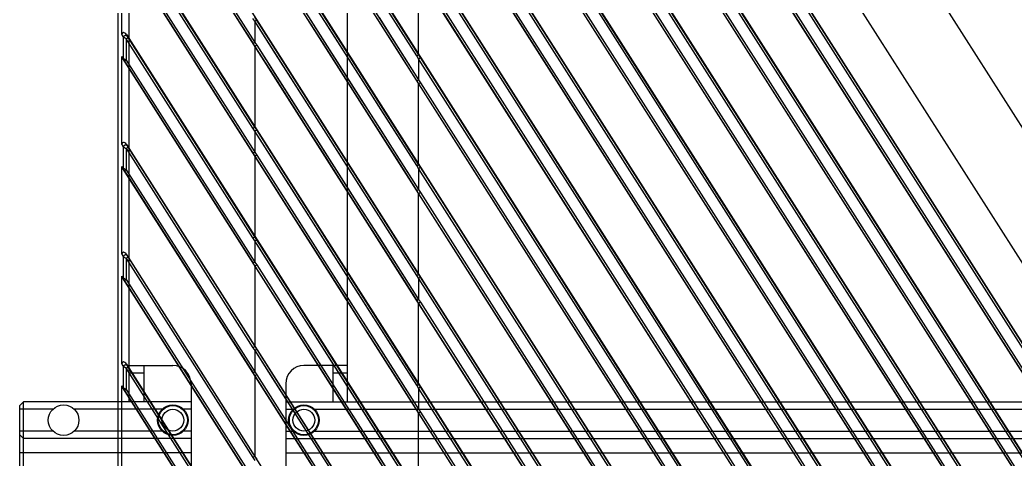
# Model space of a CAD drawing. Header units: millimetres. Extents: x 1409 to 26878, y 589 to 5187.
# Drawn here: x 14791.4 to 14928.1, y 2338.3 to 2398.6 of the extents above; entities that cross this region are included whole.
import ezdxf

# ---------------------------------------------------------------- set-up
doc = ezdxf.new("R2010")
doc.units = ezdxf.units.MM
doc.layers.add('02___PRT_ALL_AXES', color=7, linetype='Continuous')

# ---------------------------------------------------------------- blocks, each defined once
blk = doc.blocks.new('dfx')
at = {"color": 114, "linetype": 'Continuous', "lineweight": -3, "true_color": 0x139b48}
for p, q in [((13125.98, 8283.73), (13125.98, 8771.23)), ((13155.98, 8283.73), (13155.98, 8771.23)), ((13125.98, 8288.73), (13131.98, 8288.73)), ((13125.98, 8287.73), (13127.98, 8287.73)), ((13127.98, 8288.73), (13127.98, 8283.73)), ((13155.98, 8288.73), (13149.98, 8288.73)), ((13153.98, 8283.73), (13153.98, 8288.73)), ((13153.98, 8287.73), (13155.98, 8287.73)), ((13134.48, 8286.23), (13134.48, 8251.23)), ((13147.48, 8286.23), (13147.48, 8251.23)), ((13110.98, 8283.23), (13111.48, 8283.73)), ((13111.48, 8253.73), (13111.48, 8283.73)), ((13134.48, 8283.73), (13111.48, 8283.73)), ((13147.48, 8283.73), (13701.48, 8283.73)), ((13110.98, 8254.23), (13110.98, 8283.23)), ((13115.51, 8282.73), (13110.98, 8282.73)), ((13134.48, 8282.73), (13133.45, 8282.73)), ((13147.48, 8282.73), (13148.51, 8282.73)), ((13115.51, 8279.73), (13110.98, 8279.73)), ((13110.98, 8279.23), (13111.48, 8278.73)), ((13134.48, 8279.73), (13133.45, 8279.73)), ((13147.48, 8279.73), (13148.51, 8279.73)), ((13134.48, 8278.73), (13111.48, 8278.73)), ((13147.48, 8278.73), (13701.48, 8278.73)), ((13134.48, 8276.73), (13110.98, 8276.73)), ((13147.48, 8276.73), (13701.48, 8276.73))]:
    blk.add_line(p, q, dxfattribs=at)
for centre, radius in [((13131.98, 8281.23), 2), ((13131.98, 8281.23), 1.5), ((13149.98, 8281.23), 2), ((13149.98, 8281.23), 1.5)]:
    blk.add_circle(centre, radius, dxfattribs=at)
for centre, start, end in [((13131.98, 8286.23), 0, 90), ((13149.98, 8286.23), 90, 180)]:
    blk.add_arc(centre, 2.5, start, end, dxfattribs=at)
at = {"layer": '02___PRT_ALL_AXES', "color": 114, "linetype": 'Continuous', "lineweight": -3, "true_color": 0x139b48}
for p, q in [((13130.51, 8282.73), (13118.45, 8282.73)), ((13151.45, 8282.73), (13697.51, 8282.73)), ((13130.51, 8279.73), (13118.45, 8279.73)), ((13151.45, 8279.73), (13697.51, 8279.73))]:
    blk.add_line(p, q, dxfattribs=at)
for centre in [(13116.98, 8281.23), (13131.98, 8281.23), (13149.98, 8281.23)]:
    blk.add_circle(centre, 2.1, dxfattribs=at)
blk = doc.blocks.new('*U69')
blk.add_blockref('dfx', (-13416.98, -8530.48))
blk = doc.blocks.new('*U70')
at = {"color": 0, "linetype": 'ByBlock', "lineweight": -2, "transparency": 16777216}
blk.add_blockref('*U69', (0, 0), dxfattribs=at)
blk = doc.blocks.new('1111')
at = {"color": 7, "linetype": 'Continuous'}
for p, q in [((16002.78, 6714.13), (16002.78, 7051.63)), ((16005.06, 7020.45), (16199.89, 6714.63)), ((16003.89, 7011.31), (16192.57, 6715.14)), ((16003.37, 7008.03), (16190.17, 6714.81)), ((16003.89, 6996.24), (16182.96, 6715.14)), ((16003.37, 6992.96), (16180.56, 6714.81)), ((16003.89, 6981.16), (16173.36, 6715.14)), ((16003.37, 6977.88), (16170.96, 6714.81)), ((16003.89, 6966.09), (16163.75, 6715.14)), ((16052.45, 6964.65), (16182.35, 6760.74)), ((16003.37, 6962.81), (16161.36, 6714.81)), ((16003.89, 6951.01), (16154.15, 6715.14)), ((16003.37, 6947.73), (16151.75, 6714.81)), ((16166.56, 6755.38), (16044.02, 6947.71)), ((16166.81, 6755.54), (16044.28, 6947.87)), ((16044.02, 6944.25), (16164.35, 6755.38)), ((16044.28, 6944.41), (16164.6, 6755.54)), ((16003.89, 6935.94), (16144.55, 6715.14)), ((16003.37, 6932.66), (16142.15, 6714.81)), ((16156.95, 6755.38), (16044.02, 6932.64)), ((16157.2, 6755.54), (16044.28, 6932.8)), ((16044.02, 6929.17), (16154.74, 6755.38)), ((16044.28, 6929.33), (16155, 6755.54)), ((16003.89, 6920.86), (16134.94, 6715.14)), ((16003.37, 6917.58), (16132.54, 6714.81)), ((16147.35, 6755.38), (16044.02, 6917.56)), ((16147.6, 6755.54), (16044.28, 6917.72)), ((16044.02, 6914.1), (16145.14, 6755.38)), ((16044.28, 6914.26), (16145.39, 6755.54)), ((16003.89, 6905.78), (16125.34, 6715.14)), ((16003.37, 6902.51), (16122.94, 6714.81)), ((16137.74, 6755.38), (16044.02, 6902.49)), ((16138, 6755.54), (16044.28, 6902.65)), ((16044.02, 6899.02), (16135.54, 6755.38)), ((16044.28, 6899.18), (16135.79, 6755.54)), ((16043.77, 6857.66), (16021.53, 6892.55)), ((16044.02, 6857.82), (16021.79, 6892.71)), ((16003.89, 6890.71), (16115.73, 6715.14)), ((16021.54, 6889.09), (16043.77, 6854.19)), ((16021.78, 6889.25), (16044.02, 6854.35)), ((16003.37, 6887.43), (16113.34, 6714.81)), ((16003.62, 6887.07), (16021.29, 6859.33)), ((16003.86, 6887.23), (16021.53, 6859.49)), ((16128.14, 6755.38), (16044.02, 6887.41)), ((16128.39, 6755.54), (16044.28, 6887.57)), ((16044.02, 6883.95), (16125.93, 6755.38)), ((16044.28, 6884.11), (16126.18, 6755.54)), ((16043.77, 6842.58), (16021.53, 6877.48)), ((16044.02, 6842.74), (16021.79, 6877.64)), ((16021.27, 6847.72), (16003.86, 6875.06)), ((16003.89, 6875.63), (16106.13, 6715.14)), ((16021.54, 6847.88), (16004.12, 6875.22)), ((16021.54, 6874.02), (16043.77, 6839.12)), ((16021.78, 6874.18), (16044.02, 6839.28)), ((16003.28, 6860.57), (16003.28, 6872.62)), ((16003.37, 6872.36), (16103.73, 6714.81)), ((16003.62, 6871.99), (16021.29, 6844.26)), ((16003.86, 6872.15), (16021.53, 6844.42)), ((16118.54, 6755.38), (16044.02, 6872.34)), ((16118.79, 6755.54), (16044.28, 6872.5)), ((16031.75, 6861.44), (16026.97, 6868.94)), ((16032.01, 6861.61), (16027.23, 6869.1)), ((16041.28, 6861.57), (16036.5, 6869.07)), ((16044.02, 6857.82), (16044.02, 6868.87)), ((16044.02, 6868.87), (16116.33, 6755.38)), ((16044.28, 6869.03), (16116.58, 6755.54)), ((16041.53, 6861.73), (16039.14, 6865.49)), ((16021.53, 6862.4), (16021.27, 6862.8)), ((16021.53, 6862.4), (16021.53, 6859.49)), ((16043.77, 6827.51), (16021.53, 6862.4)), ((16024.38, 6857.93), (16021.53, 6862.4)), ((16021.79, 6862.56), (16021.54, 6862.96)), ((16044.02, 6827.67), (16021.79, 6862.56)), ((16024.64, 6858.09), (16021.79, 6862.56)), ((16028.8, 6862.61), (16031.18, 6858.88)), ((16029.05, 6862.77), (16031.42, 6859.04)), ((16038.33, 6862.74), (16040.92, 6858.67)), ((16038.58, 6862.9), (16041.17, 6858.83)), ((16036.5, 6853.99), (16031.75, 6861.44)), ((16034.38, 6857.89), (16032.01, 6861.61)), ((16043.77, 6857.66), (16041.28, 6861.57)), ((16044.02, 6857.82), (16041.53, 6861.73)), ((16003.46, 6860.25), (16003.28, 6860.57)), ((16003.46, 6860.25), (16003.46, 6857.32)), ((16003.86, 6859.99), (16003.86, 6857.08)), ((16021.27, 6832.65), (16003.86, 6859.99)), ((16003.89, 6860.56), (16096.52, 6715.14)), ((16003.96, 6860.41), (16003.89, 6860.56)), ((16021.54, 6832.81), (16004.12, 6860.15)), ((16021.29, 6859.33), (16021.54, 6858.94)), ((16021.53, 6859.49), (16021.78, 6859.1)), ((16021.55, 6858.88), (16021.54, 6858.94)), ((16021.54, 6858.94), (16043.77, 6824.04)), ((16021.54, 6858.94), (16024.03, 6855.03)), ((16021.55, 6858.88), (16021.55, 6847.9)), ((16021.78, 6859.1), (16024.27, 6855.19)), ((16021.78, 6859.1), (16044.02, 6824.2)), ((16029.39, 6850.06), (16024.38, 6857.93)), ((16027.23, 6854.03), (16024.64, 6858.09)), ((16031.18, 6858.88), (16035.91, 6851.47)), ((16031.42, 6859.04), (16036.15, 6851.63)), ((16039.14, 6850.41), (16034.38, 6857.89)), ((16040.92, 6858.67), (16043.77, 6854.19)), ((16041.17, 6858.83), (16044.02, 6854.35)), ((16003.28, 6845.5), (16003.28, 6857.55)), ((16003.28, 6857.55), (16003.46, 6857.32)), ((16003.37, 6857.28), (16094.13, 6714.81)), ((16003.37, 6857.28), (16003.46, 6857.16)), ((16003.62, 6856.92), (16021.29, 6829.18)), ((16003.86, 6857.08), (16021.53, 6829.34)), ((16043.77, 6857.66), (16044.02, 6857.82)), ((16044.02, 6857.26), (16043.77, 6857.66)), ((16044.28, 6857.42), (16044.02, 6857.82)), ((16044.02, 6857.26), (16044.28, 6857.42)), ((16044.02, 6857.26), (16044.02, 6854.35)), ((16108.93, 6755.38), (16044.02, 6857.26)), ((16109.18, 6755.54), (16044.28, 6857.42)), ((16024.27, 6855.19), (16029.05, 6847.7)), ((16024.03, 6855.03), (16026.42, 6851.28)), ((16032.01, 6846.53), (16027.23, 6854.03)), ((16038.88, 6850.25), (16036.5, 6853.99)), ((16044.02, 6854.35), (16043.77, 6854.19)), ((16043.77, 6854.19), (16044.02, 6853.8)), ((16044.02, 6854.35), (16044.28, 6853.96)), ((16044.28, 6853.96), (16044.02, 6853.8)), ((16044.02, 6842.74), (16044.02, 6853.8)), ((16044.02, 6853.8), (16106.72, 6755.38)), ((16044.28, 6853.96), (16106.98, 6755.54)), ((16026.42, 6851.28), (16028.8, 6847.54)), ((16035.91, 6851.47), (16038.33, 6847.66)), ((16036.15, 6851.63), (16038.58, 6847.82)), ((16034.12, 6842.65), (16029.39, 6850.06)), ((16043.77, 6842.58), (16038.88, 6850.25)), ((16041.53, 6846.66), (16039.14, 6850.41)), ((16021.53, 6847.33), (16021.27, 6847.72)), ((16021.53, 6847.33), (16021.53, 6844.42)), ((16043.77, 6812.43), (16021.53, 6847.33)), ((16026.97, 6838.79), (16021.53, 6847.33)), ((16021.55, 6847.9), (16021.54, 6847.88)), ((16021.79, 6847.49), (16021.54, 6847.88)), ((16044.02, 6812.59), (16021.79, 6847.49)), ((16024.64, 6843.01), (16021.79, 6847.49)), ((16028.8, 6847.54), (16031.18, 6843.81)), ((16029.05, 6847.7), (16031.42, 6843.97)), ((16038.33, 6847.66), (16040.92, 6843.59)), ((16038.58, 6847.82), (16041.17, 6843.75)), ((16036.75, 6839.08), (16032.01, 6846.53)), ((16044.02, 6842.74), (16041.53, 6846.66)), ((16003.28, 6845.5), (16003.46, 6845.18)), ((16003.46, 6845.18), (16003.46, 6842.24)), ((16003.86, 6844.91), (16003.86, 6842)), ((16003.86, 6844.91), (16021.27, 6817.57)), ((16003.89, 6845.48), (16086.92, 6715.14)), ((16003.89, 6845.48), (16003.96, 6845.34)), ((16004.12, 6845.07), (16021.54, 6817.73)), ((16021.29, 6844.26), (16021.54, 6843.87)), ((16021.53, 6844.42), (16021.78, 6844.03)), ((16021.55, 6843.81), (16021.54, 6843.87)), ((16021.54, 6843.87), (16043.77, 6808.97)), ((16021.54, 6843.87), (16024.03, 6839.96)), ((16021.55, 6843.81), (16021.55, 6832.83)), ((16021.78, 6844.03), (16044.02, 6809.13)), ((16021.78, 6844.03), (16024.27, 6840.12)), ((16027.23, 6838.95), (16024.64, 6843.01)), ((16031.18, 6843.81), (16035.91, 6836.39)), ((16031.42, 6843.97), (16036.15, 6836.55)), ((16040.92, 6843.59), (16043.77, 6839.12)), ((16041.17, 6843.75), (16044.02, 6839.28)), ((16003.28, 6830.42), (16003.28, 6842.47)), ((16003.28, 6842.47), (16003.46, 6842.24)), ((16003.37, 6842.2), (16003.46, 6842.08)), ((16003.37, 6842.2), (16084.52, 6714.81)), ((16003.62, 6841.84), (16021.29, 6814.11)), ((16003.86, 6842), (16021.53, 6814.27)), ((16038.88, 6835.18), (16034.12, 6842.65)), ((16043.77, 6842.58), (16044.02, 6842.74)), ((16044.02, 6842.19), (16043.77, 6842.58)), ((16044.28, 6842.35), (16044.02, 6842.74)), ((16044.02, 6842.19), (16044.28, 6842.35)), ((16044.02, 6842.19), (16044.02, 6839.28)), ((16099.33, 6755.38), (16044.02, 6842.19)), ((16099.58, 6755.54), (16044.28, 6842.35)), ((16024.27, 6840.12), (16026.66, 6836.36)), ((16024.03, 6839.96), (16026.42, 6836.2)), ((16031.75, 6831.29), (16026.97, 6838.79)), ((16032.01, 6831.45), (16027.23, 6838.95)), ((16039.14, 6835.34), (16036.75, 6839.08)), ((16044.02, 6839.28), (16043.77, 6839.12)), ((16043.77, 6839.12), (16044.02, 6838.72)), ((16044.02, 6839.28), (16044.28, 6838.88)), ((16044.28, 6838.88), (16044.02, 6838.72)), ((16044.28, 6838.88), (16097.37, 6755.54)), ((16044.02, 6827.67), (16044.02, 6838.72)), ((16044.02, 6838.72), (16097.12, 6755.38)), ((16026.42, 6836.2), (16028.8, 6832.46)), ((16026.66, 6836.36), (16031.42, 6828.89)), ((16035.91, 6836.39), (16038.33, 6832.59)), ((16036.15, 6836.55), (16038.58, 6832.75)), ((16041.28, 6831.42), (16038.88, 6835.18)), ((16044.02, 6827.67), (16039.14, 6835.34)), ((16021.53, 6832.25), (16021.27, 6832.65)), ((16021.53, 6832.25), (16021.53, 6829.34)), ((16043.77, 6797.36), (16021.53, 6832.25)), ((16024.38, 6827.78), (16021.53, 6832.25)), ((16021.55, 6832.83), (16021.54, 6832.81)), ((16021.79, 6832.41), (16021.54, 6832.81)), ((16044.02, 6797.52), (16021.79, 6832.41)), ((16027.23, 6823.87), (16021.79, 6832.41)), ((16028.8, 6832.46), (16033.55, 6825.01)), ((16038.33, 6832.59), (16043.77, 6824.04)), ((16038.58, 6832.75), (16041.17, 6828.68)), ((16036.5, 6823.84), (16031.75, 6831.29)), ((16036.75, 6824), (16032.01, 6831.45)), ((16043.77, 6827.51), (16041.28, 6831.42)), ((16003.28, 6830.42), (16003.46, 6830.1)), ((16003.46, 6830.1), (16003.46, 6827.17)), ((16003.86, 6829.84), (16003.86, 6826.93)), ((16003.86, 6829.84), (16021.27, 6802.5)), ((16003.89, 6830.41), (16003.96, 6830.26)), ((16043.73, 6767.86), (16003.89, 6830.41)), ((16004.12, 6830), (16021.54, 6802.66)), ((16021.29, 6829.18), (16021.54, 6828.79)), ((16021.53, 6829.34), (16021.78, 6828.95)), ((16021.55, 6828.73), (16021.54, 6828.79)), ((16021.54, 6828.79), (16043.77, 6793.89)), ((16021.54, 6828.79), (16026.42, 6821.13)), ((16021.55, 6828.73), (16021.55, 6817.75)), ((16021.78, 6828.95), (16044.02, 6794.05)), ((16021.78, 6828.95), (16026.66, 6821.29)), ((16031.42, 6828.89), (16033.8, 6825.17)), ((16041.17, 6828.68), (16044.02, 6824.2)), ((16003.28, 6815.35), (16003.28, 6827.39)), ((16003.28, 6827.39), (16003.46, 6827.17)), ((16003.37, 6827.13), (16074.92, 6714.81)), ((16003.37, 6827.13), (16003.46, 6827.01)), ((16003.62, 6826.77), (16021.29, 6799.03)), ((16003.86, 6826.93), (16021.53, 6799.19)), ((16026.97, 6823.71), (16024.38, 6827.78)), ((16043.77, 6827.51), (16044.02, 6827.67)), ((16044.02, 6827.11), (16043.77, 6827.51)), ((16044.28, 6827.27), (16044.02, 6827.67)), ((16044.02, 6827.11), (16044.28, 6827.27)), ((16044.02, 6827.11), (16044.02, 6824.2)), ((16089.72, 6755.38), (16044.02, 6827.11)), ((16089.98, 6755.54), (16044.28, 6827.27)), ((16033.8, 6825.17), (16038.58, 6817.67)), ((16031.75, 6816.22), (16026.97, 6823.71)), ((16032.01, 6816.38), (16027.23, 6823.87)), ((16033.55, 6825.01), (16035.91, 6821.31)), ((16041.28, 6816.35), (16036.5, 6823.84)), ((16041.53, 6816.51), (16036.75, 6824)), ((16044.02, 6824.2), (16043.77, 6824.04)), ((16043.77, 6824.04), (16044.02, 6823.65)), ((16044.02, 6824.2), (16044.28, 6823.81)), ((16044.28, 6823.81), (16044.02, 6823.65)), ((16044.28, 6823.81), (16087.77, 6755.54)), ((16044.02, 6812.59), (16044.02, 6823.65)), ((16044.02, 6823.65), (16087.52, 6755.38)), ((16026.42, 6821.13), (16028.8, 6817.39)), ((16026.66, 6821.29), (16029.05, 6817.55)), ((16035.91, 6821.31), (16040.92, 6813.44)), ((16021.27, 6817.57), (16021.53, 6817.18)), ((16021.53, 6817.18), (16021.53, 6814.27)), ((16021.53, 6817.18), (16043.77, 6782.28)), ((16021.53, 6817.18), (16023.96, 6813.36)), ((16021.55, 6817.75), (16021.54, 6817.73)), ((16021.54, 6817.73), (16021.79, 6817.34)), ((16021.79, 6817.34), (16044.02, 6782.44)), ((16021.79, 6817.34), (16026.58, 6809.83)), ((16028.8, 6817.39), (16033.55, 6809.94)), ((16029.05, 6817.55), (16033.8, 6810.1)), ((16038.58, 6817.67), (16044.02, 6809.13)), ((16038.88, 6805.03), (16031.75, 6816.22)), ((16036.75, 6808.93), (16032.01, 6816.38)), ((16043.77, 6812.43), (16041.28, 6816.35)), ((16044.02, 6812.59), (16041.53, 6816.51)), ((16003.46, 6815.03), (16003.28, 6815.35)), ((16003.46, 6815.03), (16003.46, 6812.09)), ((16003.86, 6814.76), (16003.86, 6811.85)), ((16021.27, 6787.42), (16003.86, 6814.76)), ((16003.89, 6815.33), (16067.71, 6715.14)), ((16003.96, 6815.19), (16003.89, 6815.33)), ((16021.54, 6787.58), (16004.12, 6814.92)), ((16021.53, 6814.27), (16021.78, 6813.87)), ((16021.29, 6814.11), (16021.54, 6813.71)), ((16021.55, 6813.66), (16021.54, 6813.71)), ((16021.54, 6813.71), (16024.03, 6809.8)), ((16021.54, 6813.71), (16043.77, 6778.82)), ((16021.55, 6813.66), (16021.55, 6802.68)), ((16021.78, 6813.87), (16024.27, 6809.96)), ((16021.78, 6813.87), (16044.02, 6778.98)), ((16023.96, 6813.36), (16028.67, 6805.97)), ((16040.92, 6813.44), (16043.77, 6808.97)), ((16003.28, 6800.24), (16003.28, 6812.32)), ((16003.28, 6812.32), (16003.46, 6812.09)), ((16003.37, 6812.05), (16065.32, 6714.81)), ((16003.37, 6812.05), (16003.46, 6811.93)), ((16003.62, 6811.69), (16021.29, 6783.96)), ((16003.86, 6811.85), (16021.53, 6784.12)), ((16043.77, 6812.43), (16044.02, 6812.59)), ((16044.02, 6812.04), (16043.77, 6812.43)), ((16044.28, 6812.2), (16044.02, 6812.59)), ((16044.02, 6812.04), (16044.28, 6812.2)), ((16044.02, 6812.04), (16044.02, 6809.13)), ((16080.12, 6755.38), (16044.02, 6812.04)), ((16080.37, 6755.54), (16044.28, 6812.2)), ((16033.8, 6810.1), (16038.58, 6802.6)), ((16024.03, 6809.8), (16028.8, 6802.31)), ((16024.27, 6809.96), (16029.05, 6802.47)), ((16026.58, 6809.83), (16031.3, 6802.42)), ((16033.55, 6809.94), (16038.33, 6802.44)), ((16041.53, 6801.43), (16036.75, 6808.93)), ((16044.02, 6809.13), (16043.77, 6808.97)), ((16043.77, 6808.97), (16044.02, 6808.57)), ((16044.02, 6809.13), (16044.28, 6808.73)), ((16044.28, 6808.73), (16044.02, 6808.57)), ((16044.28, 6808.73), (16078.16, 6755.54)), ((16044.02, 6797.52), (16044.02, 6808.57)), ((16044.02, 6808.57), (16077.91, 6755.38)), ((16028.67, 6805.97), (16035.79, 6794.81)), ((16043.77, 6797.36), (16038.88, 6805.03)), ((16021.27, 6802.5), (16021.53, 6802.1)), ((16021.55, 6802.68), (16021.54, 6802.66)), ((16021.54, 6802.66), (16021.79, 6802.26)), ((16028.8, 6802.31), (16033.55, 6794.86)), ((16029.05, 6802.47), (16033.8, 6795.02)), ((16031.3, 6802.42), (16038.5, 6791.11)), ((16038.33, 6802.44), (16043.77, 6793.89)), ((16038.58, 6802.6), (16044.02, 6794.05))]:
    blk.add_line(p, q, dxfattribs=at)
for centre, major_axis, ratio, start_param, end_param in [((16003.64, 6860.38), (-0.253, 0.43), 0.601104, -1.513218, 0.79522), ((16003.64, 6857.41), (-0.278, 0.337), 0.685856, 0.694237, 1.39405), ((16003.64, 6845.31), (-0.253, 0.43), 0.601104, -1.513218, 0.79522), ((16003.64, 6842.33), (-0.278, 0.337), 0.685856, 0.694237, 1.39405), ((16003.64, 6830.23), (-0.253, 0.43), 0.601104, -1.513218, 0.79522), ((16003.64, 6827.26), (-0.278, 0.337), 0.685856, 0.694237, 1.39405), ((16003.64, 6815.16), (-0.253, 0.43), 0.601104, -1.513218, 0.79522), ((16003.64, 6812.18), (-0.278, 0.337), 0.685856, 0.694237, 1.39405)]:
    blk.add_ellipse(centre, major_axis=major_axis, ratio=ratio, start_param=start_param, end_param=end_param, dxfattribs=at)
for points, knots in [([(16021.53, 6862.4), (16021.54, 6862.41), (16021.57, 6862.43), (16021.62, 6862.46), (16021.66, 6862.49), (16021.7, 6862.51), (16021.73, 6862.53), (16021.75, 6862.54), (16021.77, 6862.55), (16021.78, 6862.55), (16021.78, 6862.56), (16021.79, 6862.56), (16021.79, 6862.56), (16021.79, 6862.56), (16021.79, 6862.56)], [0, 0, 0, 0, 0.18298, 0.36084, 0.527055, 0.675665, 0.801265, 0.853987, 0.899327, 0.936883, 0.966331, 0.987411, 0.994769, 1, 1, 1, 1]), ([(16003.46, 6860.25), (16003.47, 6860.28), (16003.5, 6860.32), (16003.55, 6860.38), (16003.63, 6860.42), (16003.7, 6860.45), (16003.78, 6860.47), (16003.85, 6860.47), (16003.89, 6860.46), (16003.92, 6860.45), (16003.94, 6860.44), (16003.96, 6860.42), (16003.96, 6860.41)], [0, 0, 0, 0, 0.123308, 0.259051, 0.401465, 0.54346, 0.678034, 0.799644, 0.854802, 0.906173, 0.954287, 1, 1, 1, 1]), ([(16003.86, 6859.99), (16003.82, 6860.01), (16003.76, 6860.05), (16003.69, 6860.1), (16003.63, 6860.13), (16003.58, 6860.16), (16003.54, 6860.2), (16003.49, 6860.23), (16003.47, 6860.24), (16003.46, 6860.25)], [0, 0, 0, 0, 0.284936, 0.422853, 0.555718, 0.681841, 0.799359, 0.906165, 1, 1, 1, 1]), ([(16003.86, 6859.99), (16003.87, 6860), (16003.91, 6860.02), (16003.95, 6860.05), (16004, 6860.07), (16004.03, 6860.1), (16004.06, 6860.11), (16004.08, 6860.13), (16004.1, 6860.13), (16004.11, 6860.14), (16004.11, 6860.14), (16004.12, 6860.15), (16004.12, 6860.15), (16004.12, 6860.15), (16004.12, 6860.15)], [0, 0, 0, 0, 0.18298, 0.36084, 0.527055, 0.675665, 0.801265, 0.853987, 0.899327, 0.936883, 0.966331, 0.987411, 0.994769, 1, 1, 1, 1]), ([(16004.12, 6860.15), (16004.11, 6860.17), (16004.08, 6860.22), (16004.04, 6860.29), (16004, 6860.35), (16003.98, 6860.39), (16003.96, 6860.41)], [0, 0, 0, 0, 0.264578, 0.524242, 0.773235, 1, 1, 1, 1]), ([(16021.53, 6859.49), (16021.51, 6859.48), (16021.48, 6859.47), (16021.44, 6859.44), (16021.4, 6859.41), (16021.37, 6859.39), (16021.34, 6859.37), (16021.32, 6859.36), (16021.31, 6859.35), (16021.3, 6859.35), (16021.3, 6859.34), (16021.29, 6859.34), (16021.29, 6859.33), (16021.29, 6859.33)], [0, 0, 0, 0, 0.186782, 0.366131, 0.532175, 0.679595, 0.803609, 0.85556, 0.900224, 0.93725, 0.966352, 0.987305, 1, 1, 1, 1]), ([(16021.78, 6859.1), (16021.76, 6859.09), (16021.73, 6859.07), (16021.69, 6859.04), (16021.65, 6859.02), (16021.62, 6859), (16021.59, 6858.98), (16021.57, 6858.97), (16021.56, 6858.96), (16021.55, 6858.95), (16021.55, 6858.95), (16021.54, 6858.94), (16021.54, 6858.94), (16021.54, 6858.94)], [0, 0, 0, 0, 0.186765, 0.36611, 0.532157, 0.679586, 0.803609, 0.855564, 0.900231, 0.937259, 0.966361, 0.987311, 1, 1, 1, 1]), ([(16003.46, 6857.32), (16003.45, 6857.3), (16003.44, 6857.27), (16003.44, 6857.23), (16003.44, 6857.19), (16003.45, 6857.17), (16003.46, 6857.16)], [0, 0, 0, 0, 0.271855, 0.527736, 0.769173, 1, 1, 1, 1]), ([(16003.46, 6857.32), (16003.47, 6857.31), (16003.49, 6857.3), (16003.54, 6857.27), (16003.58, 6857.24), (16003.64, 6857.21), (16003.69, 6857.18), (16003.76, 6857.14), (16003.82, 6857.1), (16003.86, 6857.08)], [0, 0, 0, 0, 0.090397, 0.195428, 0.312456, 0.43902, 0.572905, 0.712149, 1, 1, 1, 1]), ([(16003.46, 6857.16), (16003.47, 6857.15), (16003.48, 6857.13), (16003.5, 6857.09), (16003.54, 6857.05), (16003.58, 6856.98), (16003.61, 6856.94), (16003.62, 6856.92)], [0, 0, 0, 0, 0.103408, 0.218747, 0.468859, 0.73184, 1, 1, 1, 1]), ([(16003.86, 6857.08), (16003.84, 6857.07), (16003.81, 6857.05), (16003.77, 6857.02), (16003.73, 6857), (16003.7, 6856.97), (16003.67, 6856.96), (16003.65, 6856.94), (16003.64, 6856.94), (16003.64, 6856.93), (16003.63, 6856.92), (16003.62, 6856.92), (16003.62, 6856.92), (16003.62, 6856.92)], [0, 0, 0, 0, 0.186782, 0.366131, 0.532175, 0.679595, 0.803609, 0.85556, 0.900224, 0.93725, 0.966352, 0.987305, 1, 1, 1, 1]), ([(16021.27, 6847.72), (16021.29, 6847.73), (16021.32, 6847.75), (16021.37, 6847.78), (16021.41, 6847.81), (16021.45, 6847.83), (16021.48, 6847.85), (16021.5, 6847.86), (16021.51, 6847.87), (16021.52, 6847.88), (16021.53, 6847.88), (16021.54, 6847.88), (16021.54, 6847.88), (16021.54, 6847.88), (16021.54, 6847.88)], [0, 0, 0, 0, 0.18298, 0.36084, 0.527055, 0.675665, 0.801265, 0.853987, 0.899327, 0.936883, 0.966331, 0.987411, 0.994769, 1, 1, 1, 1]), ([(16021.53, 6847.33), (16021.54, 6847.34), (16021.57, 6847.36), (16021.62, 6847.39), (16021.66, 6847.41), (16021.7, 6847.44), (16021.73, 6847.45), (16021.75, 6847.47), (16021.77, 6847.47), (16021.78, 6847.48), (16021.78, 6847.48), (16021.79, 6847.49), (16021.79, 6847.49), (16021.79, 6847.49), (16021.79, 6847.49)], [0, 0, 0, 0, 0.18298, 0.36084, 0.527055, 0.675665, 0.801265, 0.853987, 0.899327, 0.936883, 0.966331, 0.987411, 0.994769, 1, 1, 1, 1]), ([(16003.96, 6845.34), (16003.96, 6845.35), (16003.94, 6845.36), (16003.92, 6845.38), (16003.89, 6845.39), (16003.85, 6845.4), (16003.78, 6845.4), (16003.7, 6845.38), (16003.63, 6845.35), (16003.55, 6845.3), (16003.5, 6845.24), (16003.47, 6845.2), (16003.46, 6845.18)], [0, 0, 0, 0, 0.045713, 0.093827, 0.145197, 0.200355, 0.321964, 0.456539, 0.598535, 0.740949, 0.876692, 1, 1, 1, 1]), ([(16003.46, 6845.18), (16003.47, 6845.17), (16003.49, 6845.15), (16003.54, 6845.12), (16003.58, 6845.09), (16003.63, 6845.06), (16003.69, 6845.02), (16003.76, 6844.97), (16003.82, 6844.94), (16003.86, 6844.91)], [0, 0, 0, 0, 0.093828, 0.200628, 0.318136, 0.444256, 0.577126, 0.71505, 1, 1, 1, 1]), ([(16004.12, 6845.07), (16004.12, 6845.07), (16004.12, 6845.07), (16004.12, 6845.07), (16004.11, 6845.07), (16004.11, 6845.06), (16004.1, 6845.06), (16004.08, 6845.05), (16004.06, 6845.04), (16004.03, 6845.02), (16004, 6845), (16003.95, 6844.97), (16003.91, 6844.94), (16003.87, 6844.92), (16003.86, 6844.91)], [0, 0, 0, 0, 0.005231, 0.012589, 0.033669, 0.063117, 0.100673, 0.146013, 0.198735, 0.324335, 0.472945, 0.63916, 0.81702, 1, 1, 1, 1]), ([(16003.96, 6845.34), (16003.98, 6845.32), (16004, 6845.28), (16004.04, 6845.21), (16004.08, 6845.14), (16004.11, 6845.1), (16004.12, 6845.07)], [0, 0, 0, 0, 0.226755, 0.475744, 0.735416, 1, 1, 1, 1]), ([(16021.53, 6844.42), (16021.51, 6844.41), (16021.48, 6844.39), (16021.44, 6844.36), (16021.4, 6844.34), (16021.37, 6844.31), (16021.34, 6844.3), (16021.32, 6844.28), (16021.31, 6844.28), (16021.3, 6844.27), (16021.3, 6844.27), (16021.29, 6844.26), (16021.29, 6844.26), (16021.29, 6844.26)], [0, 0, 0, 0, 0.186782, 0.366131, 0.532175, 0.679595, 0.803609, 0.85556, 0.900224, 0.93725, 0.966352, 0.987305, 1, 1, 1, 1]), ([(16021.78, 6844.03), (16021.76, 6844.02), (16021.73, 6844), (16021.69, 6843.97), (16021.65, 6843.94), (16021.62, 6843.92), (16021.59, 6843.9), (16021.57, 6843.89), (16021.56, 6843.88), (16021.55, 6843.88), (16021.55, 6843.87), (16021.54, 6843.87), (16021.54, 6843.87), (16021.54, 6843.87)], [0, 0, 0, 0, 0.186765, 0.36611, 0.532157, 0.679586, 0.803609, 0.855564, 0.900231, 0.937259, 0.966361, 0.987311, 1, 1, 1, 1]), ([(16003.46, 6842.24), (16003.45, 6842.23), (16003.44, 6842.2), (16003.44, 6842.16), (16003.44, 6842.12), (16003.45, 6842.09), (16003.46, 6842.08)], [0, 0, 0, 0, 0.271855, 0.527736, 0.769173, 1, 1, 1, 1]), ([(16003.46, 6842.24), (16003.47, 6842.23), (16003.49, 6842.22), (16003.54, 6842.2), (16003.58, 6842.17), (16003.64, 6842.14), (16003.69, 6842.11), (16003.76, 6842.06), (16003.82, 6842.03), (16003.86, 6842)], [0, 0, 0, 0, 0.090397, 0.195428, 0.312456, 0.43902, 0.572905, 0.712149, 1, 1, 1, 1]), ([(16003.46, 6842.08), (16003.47, 6842.07), (16003.48, 6842.06), (16003.5, 6842.02), (16003.54, 6841.97), (16003.58, 6841.91), (16003.61, 6841.86), (16003.62, 6841.84)], [0, 0, 0, 0, 0.103408, 0.218747, 0.468859, 0.73184, 1, 1, 1, 1]), ([(16003.86, 6842), (16003.84, 6841.99), (16003.81, 6841.97), (16003.77, 6841.95), (16003.73, 6841.92), (16003.7, 6841.9), (16003.67, 6841.88), (16003.65, 6841.87), (16003.64, 6841.86), (16003.64, 6841.85), (16003.63, 6841.85), (16003.62, 6841.85), (16003.62, 6841.84), (16003.62, 6841.84)], [0, 0, 0, 0, 0.186782, 0.366131, 0.532175, 0.679595, 0.803609, 0.85556, 0.900224, 0.93725, 0.966352, 0.987305, 1, 1, 1, 1]), ([(16021.27, 6832.65), (16021.29, 6832.66), (16021.32, 6832.68), (16021.37, 6832.71), (16021.41, 6832.73), (16021.45, 6832.76), (16021.48, 6832.78), (16021.5, 6832.79), (16021.51, 6832.79), (16021.52, 6832.8), (16021.53, 6832.8), (16021.54, 6832.81), (16021.54, 6832.81), (16021.54, 6832.81), (16021.54, 6832.81)], [0, 0, 0, 0, 0.18298, 0.36084, 0.527055, 0.675665, 0.801265, 0.853987, 0.899327, 0.936883, 0.966331, 0.987411, 0.994769, 1, 1, 1, 1]), ([(16021.53, 6832.25), (16021.54, 6832.26), (16021.57, 6832.28), (16021.62, 6832.31), (16021.66, 6832.34), (16021.7, 6832.36), (16021.73, 6832.38), (16021.75, 6832.39), (16021.77, 6832.4), (16021.78, 6832.4), (16021.78, 6832.41), (16021.79, 6832.41), (16021.79, 6832.41), (16021.79, 6832.41), (16021.79, 6832.41)], [0, 0, 0, 0, 0.18298, 0.36084, 0.527055, 0.675665, 0.801265, 0.853987, 0.899327, 0.936883, 0.966331, 0.987411, 0.994769, 1, 1, 1, 1]), ([(16003.96, 6830.26), (16003.96, 6830.27), (16003.94, 6830.28), (16003.92, 6830.3), (16003.89, 6830.31), (16003.85, 6830.32), (16003.78, 6830.32), (16003.7, 6830.3), (16003.63, 6830.27), (16003.55, 6830.22), (16003.5, 6830.17), (16003.47, 6830.12), (16003.46, 6830.1)], [0, 0, 0, 0, 0.045713, 0.093827, 0.145197, 0.200355, 0.321964, 0.456539, 0.598535, 0.740949, 0.876692, 1, 1, 1, 1]), ([(16003.46, 6830.1), (16003.47, 6830.09), (16003.49, 6830.07), (16003.54, 6830.05), (16003.58, 6830.01), (16003.63, 6829.98), (16003.69, 6829.95), (16003.76, 6829.9), (16003.82, 6829.86), (16003.86, 6829.84)], [0, 0, 0, 0, 0.093828, 0.200628, 0.318136, 0.444256, 0.577126, 0.71505, 1, 1, 1, 1]), ([(16004.12, 6830), (16004.12, 6830), (16004.12, 6830), (16004.12, 6829.99), (16004.11, 6829.99), (16004.11, 6829.99), (16004.1, 6829.98), (16004.08, 6829.98), (16004.06, 6829.96), (16004.03, 6829.95), (16004, 6829.92), (16003.95, 6829.89), (16003.91, 6829.87), (16003.87, 6829.85), (16003.86, 6829.84)], [0, 0, 0, 0, 0.005231, 0.012589, 0.033669, 0.063117, 0.100673, 0.146013, 0.198735, 0.324335, 0.472945, 0.63916, 0.81702, 1, 1, 1, 1]), ([(16003.96, 6830.26), (16003.98, 6830.24), (16004, 6830.2), (16004.04, 6830.13), (16004.08, 6830.07), (16004.11, 6830.02), (16004.12, 6830)], [0, 0, 0, 0, 0.226755, 0.475744, 0.735416, 1, 1, 1, 1]), ([(16021.53, 6829.34), (16021.51, 6829.33), (16021.48, 6829.31), (16021.44, 6829.29), (16021.4, 6829.26), (16021.37, 6829.24), (16021.34, 6829.22), (16021.32, 6829.21), (16021.31, 6829.2), (16021.3, 6829.2), (16021.3, 6829.19), (16021.29, 6829.19), (16021.29, 6829.18), (16021.29, 6829.18)], [0, 0, 0, 0, 0.186782, 0.366131, 0.532175, 0.679595, 0.803609, 0.85556, 0.900224, 0.93725, 0.966352, 0.987305, 1, 1, 1, 1]), ([(16021.78, 6828.95), (16021.76, 6828.94), (16021.73, 6828.92), (16021.69, 6828.89), (16021.65, 6828.87), (16021.62, 6828.84), (16021.59, 6828.83), (16021.57, 6828.82), (16021.56, 6828.81), (16021.55, 6828.8), (16021.55, 6828.8), (16021.54, 6828.79), (16021.54, 6828.79), (16021.54, 6828.79)], [0, 0, 0, 0, 0.186765, 0.36611, 0.532157, 0.679586, 0.803609, 0.855564, 0.900231, 0.937259, 0.966361, 0.987311, 1, 1, 1, 1]), ([(16003.46, 6827.17), (16003.45, 6827.15), (16003.44, 6827.12), (16003.44, 6827.08), (16003.44, 6827.04), (16003.45, 6827.02), (16003.46, 6827.01)], [0, 0, 0, 0, 0.271855, 0.527736, 0.769173, 1, 1, 1, 1]), ([(16003.46, 6827.17), (16003.47, 6827.16), (16003.49, 6827.14), (16003.54, 6827.12), (16003.58, 6827.09), (16003.64, 6827.06), (16003.69, 6827.03), (16003.76, 6826.99), (16003.82, 6826.95), (16003.86, 6826.93)], [0, 0, 0, 0, 0.090397, 0.195428, 0.312456, 0.43902, 0.572905, 0.712149, 1, 1, 1, 1]), ([(16003.46, 6827.01), (16003.47, 6827), (16003.48, 6826.98), (16003.5, 6826.94), (16003.54, 6826.89), (16003.58, 6826.83), (16003.61, 6826.79), (16003.62, 6826.77)], [0, 0, 0, 0, 0.103408, 0.218747, 0.468859, 0.73184, 1, 1, 1, 1]), ([(16003.86, 6826.93), (16003.84, 6826.92), (16003.81, 6826.9), (16003.77, 6826.87), (16003.73, 6826.85), (16003.7, 6826.82), (16003.67, 6826.8), (16003.65, 6826.79), (16003.64, 6826.79), (16003.64, 6826.78), (16003.63, 6826.77), (16003.62, 6826.77), (16003.62, 6826.77), (16003.62, 6826.77)], [0, 0, 0, 0, 0.186782, 0.366131, 0.532175, 0.679595, 0.803609, 0.85556, 0.900224, 0.93725, 0.966352, 0.987305, 1, 1, 1, 1]), ([(16021.54, 6817.73), (16021.54, 6817.73), (16021.54, 6817.73), (16021.54, 6817.73), (16021.53, 6817.73), (16021.52, 6817.72), (16021.51, 6817.72), (16021.5, 6817.71), (16021.48, 6817.7), (16021.45, 6817.68), (16021.41, 6817.66), (16021.37, 6817.63), (16021.32, 6817.6), (16021.29, 6817.58), (16021.27, 6817.57)], [0, 0, 0, 0, 0.005231, 0.012589, 0.033669, 0.063117, 0.100673, 0.146013, 0.198735, 0.324335, 0.472945, 0.63916, 0.81702, 1, 1, 1, 1]), ([(16021.79, 6817.34), (16021.79, 6817.34), (16021.79, 6817.34), (16021.79, 6817.34), (16021.78, 6817.33), (16021.78, 6817.33), (16021.77, 6817.32), (16021.75, 6817.32), (16021.73, 6817.3), (16021.7, 6817.29), (16021.66, 6817.26), (16021.62, 6817.24), (16021.57, 6817.21), (16021.54, 6817.19), (16021.53, 6817.18)], [0, 0, 0, 0, 0.005231, 0.012589, 0.033669, 0.063117, 0.100673, 0.146013, 0.198735, 0.324335, 0.472945, 0.63916, 0.81702, 1, 1, 1, 1]), ([(16003.46, 6815.03), (16003.47, 6815.05), (16003.5, 6815.09), (16003.55, 6815.15), (16003.63, 6815.2), (16003.7, 6815.23), (16003.78, 6815.25), (16003.85, 6815.25), (16003.89, 6815.24), (16003.92, 6815.22), (16003.94, 6815.21), (16003.96, 6815.2), (16003.96, 6815.19)], [0, 0, 0, 0, 0.123308, 0.259051, 0.401465, 0.54346, 0.678034, 0.799644, 0.854802, 0.906173, 0.954287, 1, 1, 1, 1]), ([(16003.86, 6814.76), (16003.82, 6814.78), (16003.76, 6814.82), (16003.69, 6814.87), (16003.63, 6814.9), (16003.58, 6814.94), (16003.54, 6814.97), (16003.49, 6815), (16003.47, 6815.02), (16003.46, 6815.03)], [0, 0, 0, 0, 0.284936, 0.422853, 0.555718, 0.681841, 0.799359, 0.906165, 1, 1, 1, 1]), ([(16003.86, 6814.76), (16003.87, 6814.77), (16003.91, 6814.79), (16003.95, 6814.82), (16004, 6814.85), (16004.03, 6814.87), (16004.06, 6814.89), (16004.08, 6814.9), (16004.1, 6814.91), (16004.11, 6814.91), (16004.11, 6814.92), (16004.12, 6814.92), (16004.12, 6814.92), (16004.12, 6814.92), (16004.12, 6814.92)], [0, 0, 0, 0, 0.18298, 0.36084, 0.527055, 0.675665, 0.801265, 0.853987, 0.899327, 0.936883, 0.966331, 0.987411, 0.994769, 1, 1, 1, 1]), ([(16004.12, 6814.92), (16004.11, 6814.94), (16004.08, 6814.99), (16004.04, 6815.06), (16004, 6815.12), (16003.98, 6815.17), (16003.96, 6815.19)], [0, 0, 0, 0, 0.264578, 0.524242, 0.773235, 1, 1, 1, 1]), ([(16021.53, 6814.27), (16021.51, 6814.26), (16021.48, 6814.24), (16021.44, 6814.21), (16021.4, 6814.19), (16021.37, 6814.16), (16021.34, 6814.15), (16021.32, 6814.13), (16021.31, 6814.13), (16021.3, 6814.12), (16021.3, 6814.11), (16021.29, 6814.11), (16021.29, 6814.11), (16021.29, 6814.11)], [0, 0, 0, 0, 0.186782, 0.366131, 0.532175, 0.679595, 0.803609, 0.85556, 0.900224, 0.93725, 0.966352, 0.987305, 1, 1, 1, 1]), ([(16021.78, 6813.87), (16021.76, 6813.87), (16021.73, 6813.85), (16021.69, 6813.82), (16021.65, 6813.79), (16021.62, 6813.77), (16021.59, 6813.75), (16021.57, 6813.74), (16021.56, 6813.73), (16021.55, 6813.73), (16021.55, 6813.72), (16021.54, 6813.72), (16021.54, 6813.72), (16021.54, 6813.71)], [0, 0, 0, 0, 0.186765, 0.36611, 0.532157, 0.679586, 0.803609, 0.855564, 0.900231, 0.937259, 0.966361, 0.987311, 1, 1, 1, 1]), ([(16003.46, 6812.09), (16003.45, 6812.08), (16003.44, 6812.05), (16003.44, 6812.01), (16003.44, 6811.97), (16003.45, 6811.94), (16003.46, 6811.93)], [0, 0, 0, 0, 0.271855, 0.527736, 0.769173, 1, 1, 1, 1]), ([(16003.46, 6812.09), (16003.47, 6812.08), (16003.49, 6812.07), (16003.54, 6812.05), (16003.58, 6812.02), (16003.64, 6811.99), (16003.69, 6811.96), (16003.76, 6811.91), (16003.82, 6811.88), (16003.86, 6811.85)], [0, 0, 0, 0, 0.090397, 0.195428, 0.312456, 0.43902, 0.572905, 0.712149, 1, 1, 1, 1]), ([(16003.46, 6811.93), (16003.47, 6811.92), (16003.48, 6811.91), (16003.5, 6811.87), (16003.54, 6811.82), (16003.58, 6811.76), (16003.61, 6811.71), (16003.62, 6811.69)], [0, 0, 0, 0, 0.103408, 0.218747, 0.468859, 0.73184, 1, 1, 1, 1]), ([(16003.86, 6811.85), (16003.84, 6811.84), (16003.81, 6811.82), (16003.77, 6811.8), (16003.73, 6811.77), (16003.7, 6811.75), (16003.67, 6811.73), (16003.65, 6811.72), (16003.64, 6811.71), (16003.64, 6811.7), (16003.63, 6811.7), (16003.62, 6811.69), (16003.62, 6811.69), (16003.62, 6811.69)], [0, 0, 0, 0, 0.186782, 0.366131, 0.532175, 0.679595, 0.803609, 0.85556, 0.900224, 0.93725, 0.966352, 0.987305, 1, 1, 1, 1]), ([(16021.54, 6802.66), (16021.54, 6802.66), (16021.54, 6802.66), (16021.54, 6802.66), (16021.53, 6802.65), (16021.52, 6802.65), (16021.51, 6802.64), (16021.5, 6802.64), (16021.48, 6802.62), (16021.45, 6802.61), (16021.41, 6802.58), (16021.37, 6802.56), (16021.32, 6802.53), (16021.29, 6802.51), (16021.27, 6802.5)], [0, 0, 0, 0, 0.005231, 0.012589, 0.033669, 0.063117, 0.100673, 0.146013, 0.198735, 0.324335, 0.472945, 0.63916, 0.81702, 1, 1, 1, 1])]:
    blk.add_open_spline(points, degree=3, knots=knots, dxfattribs=at)
blk = doc.blocks.new('*U147')
blk.add_blockref('1111', (-16308.28, -6888.88))
blk = doc.blocks.new('*U148')
at = {"color": 0, "linetype": 'ByBlock', "lineweight": -2, "transparency": 16777216}
blk.add_blockref('*U147', (0, 0), dxfattribs=at)

msp = doc.modelspace()

# ---------------------------------------------------------------- block references
for name, p in [('*U148', (15110.4576, 2424.8499)), ('*U70', (15097.4439, 2592.8499))]:
    msp.add_blockref(name, p)

doc.saveas('drawing.dxf')
